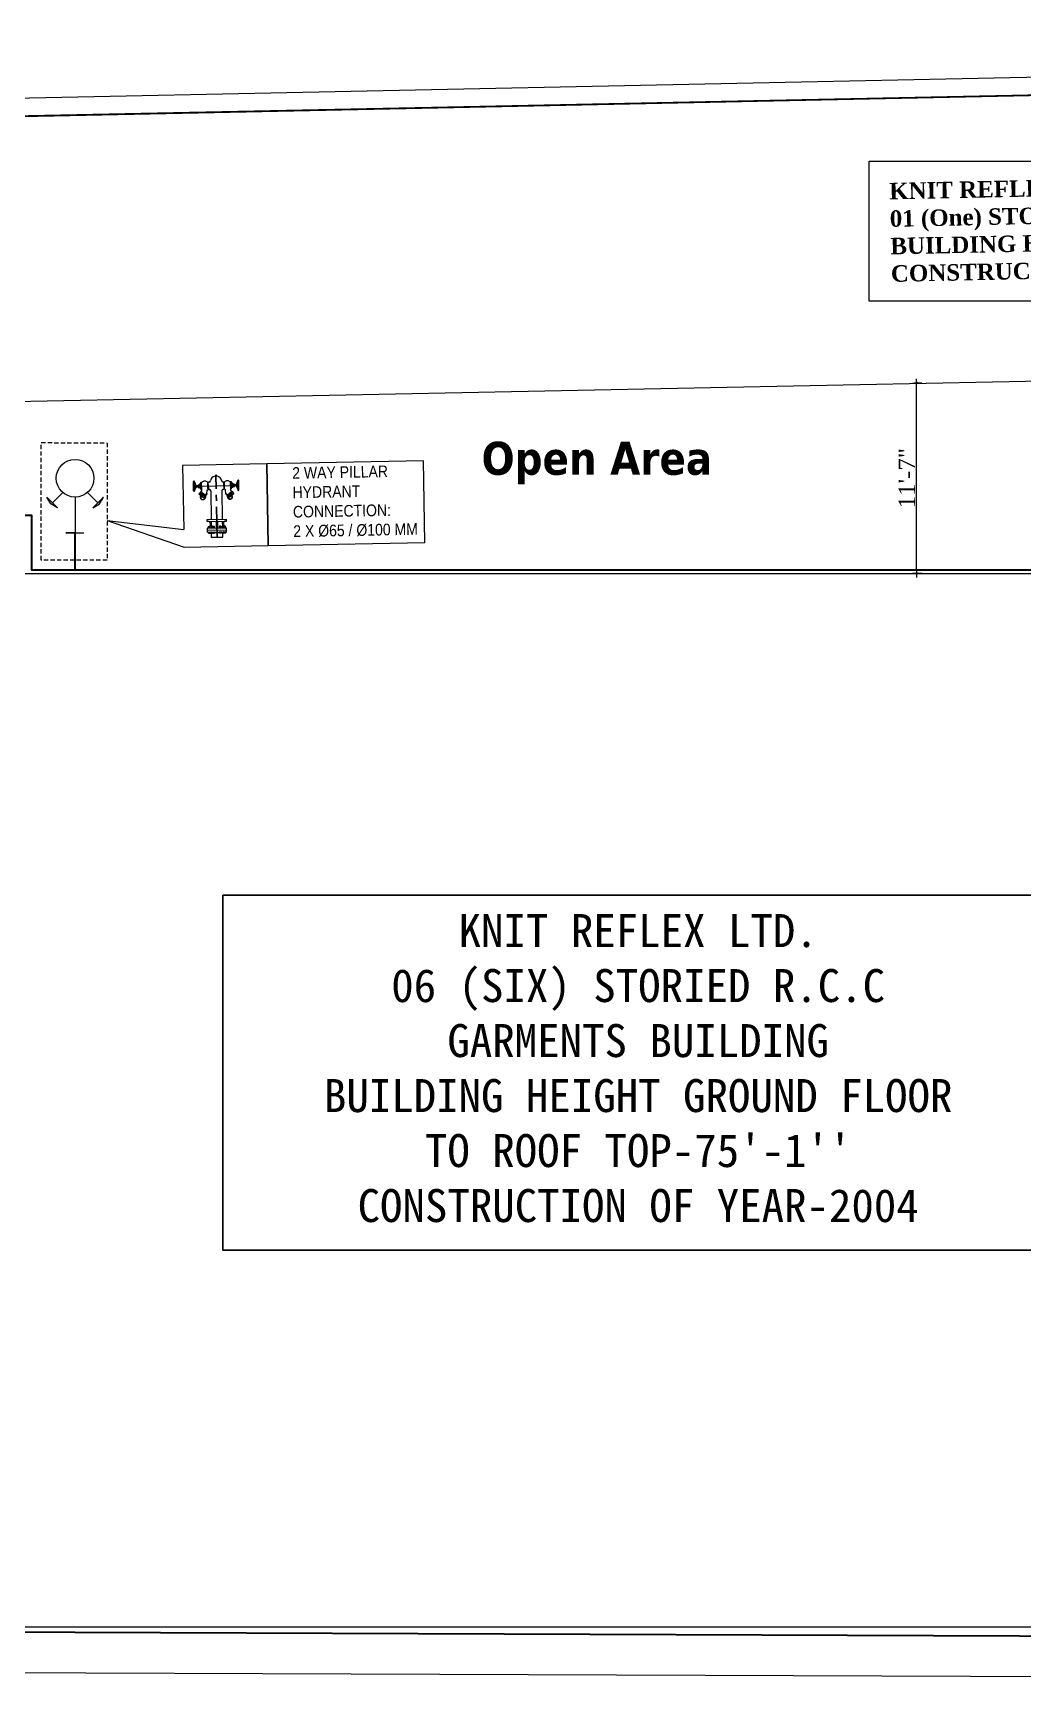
# Model space of a CAD drawing. Header units: inches. Extents: x -250485 to 735580, y -140410 to 288049.
# Drawn here: x 15390 to 16110, y 21242 to 22446 of the extents above; entities that cross this region are included whole.
import ezdxf

# ---------------------------------------------------------------- set-up
doc = ezdxf.new("R2010")
doc.units = ezdxf.units.IN
doc.header["$MEASUREMENT"] = 0
doc.header["$PDMODE"] = 35
for name, pattern in [('0X01_5545_01P_02nd-M$0$0X01_5545_01P_02nd-M$0$10117_C2_FP00-LOADING$0$HIDDEN2', [4.75, 3.125, -1.625]), ('CENTER', [2, 1.25, -0.25, 0.25, -0.25]), ('CONTINOUS', [0])]:
    doc.linetypes.add(name, pattern=pattern)
doc.layers.get('0').update_dxf_attribs({"lineweight": 0})
doc.layers.get('Defpoints').update_dxf_attribs({"lineweight": 0})
for name, color, linetype in [('-spk-branch', 100, 'Continuous'), ('8', 7, 'Continuous'), ('Sprinklar Branch Pipe..', 10, 'Continuous'), ('sprinkler head details', 7, 'Continuous')]:
    doc.layers.add(name, color=color, linetype=linetype)
for name, color, linetype, lineweight in [('AA-SECTION', 242, 'Continuous', 13), ('AN-TEXT', 251, 'Continuous', 15), ('DIM', 7, 'Continuous', 0), ('FF-SIAMESE CONNECTION', 1, 'Continuous', 25), ('FPS- Pillar Hydrant', 1, 'Continuous', 25), ('Layer1', 134, 'Continuous', 0), ('MS Pipe', 1, 'Continuous', 18), ('Referance', 6, 'Continuous', 5), ('TEX', 7, 'Continuous', 0)]:
    doc.layers.add(name, color=color, linetype=linetype, lineweight=lineweight)
doc.styles.add('isop', font='isocpeur.ttf')
doc.styles.add('REG', font='times.ttf')
doc.styles.add('style1', font='arial.ttf')
doc.styles.add('ZIA', font='ARIALN.TTF', dxfattribs={"width": 1.05, "height": 10})
doc.dimstyles.new('Dim-Pres', dxfattribs={"dimtxt": 5.5, "dimasz": 2, "dimexe": 1.5, "dimexo": 1.5, "dimgap": 1, "dimtad": 3, "dimdec": 0, "dimzin": 3, "dimdsep": 46, "dimlunit": 4, "dimtxsty": 'REG', "dimblk": 'point', "dimcen": 2, "dimclrd": 256, "dimclre": 256, "dimclrt": 7, "dimadec": 0, "dimazin": 0, "dimtfac": 0.75, "dimtdec": 0, "dimtmove": 1, "dimatfit": 3, "dimldrblk": 'point', "dimfxl": 0, "dimtolj": 1, "dimtzin": 0, "dimlwd": -1, "dimlwe": -1, "dimarcsym": 1})

# ---------------------------------------------------------------- blocks, each defined once
blk = doc.blocks.new('PILLAR HYDRANT')
at = {"layer": '-spk-branch', "color": 1}
blk.add_line((-23, -86), (-116, -86), dxfattribs=at)
at = {"color": 1}
for p, q in [((-75, 420), (-75, 416)), ((-64, 420), (-64, 416))]:
    blk.add_line(p, q, dxfattribs=at)
at = {"color": 1, "ltscale": 25}
for p, q in [((-256, 300), (-256, 377)), ((-256, 338), (117, 338)), ((-253, 380), (-252, 380)), ((-253, 296), (-252, 296)), ((-248, 369), (-248, 377)), ((-238, 349), (-248, 375)), ((-241, 349), (-248, 371)), ((-248, 366), (-248, 369)), ((-248, 338), (-248, 366)), ((-248, 349), (-243, 349)), ((-248, 340), (-237, 340)), ((-248, 311), (-248, 338)), ((-248, 336), (-237, 336)), ((-241, 327), (-248, 305)), ((-238, 327), (-248, 301)), ((-243, 327), (-248, 327)), ((-248, 311), (-248, 308)), ((-248, 301), (-248, 308)), ((-248, 301), (-248, 300)), ((-243, 349), (-237, 349)), ((-237, 327), (-243, 327)), ((-237, 327), (-237, 349)), ((-237, 343), (-219, 343)), ((-237, 333), (-219, 333)), ((-219, 330), (-219, 346)), ((-218, 349), (-215, 349)), ((-218, 344), (-215, 344)), ((-218, 333), (-215, 333)), ((-218, 327), (-215, 327)), ((-215, 327), (-215, 349)), ((-215, 346), (-212, 346)), ((-215, 330), (-212, 330)), ((-200, 289), (-214, 272)), ((-212, 349), (-207, 349)), ((-212, 327), (-212, 349)), ((-212, 327), (-207, 327)), ((-207, 327), (-207, 349)), ((-205, 325), (-205, 352)), ((-204, 356), (-196, 356)), ((-204, 347), (-196, 347)), ((-204, 329), (-196, 329)), ((-204, 320), (-196, 320)), ((-199, 276), (-200, 275)), ((-161, 261), (-198, 290)), ((-196, 311), (-196, 368)), ((-196, 276), (-191, 272)), ((-195, 369), (-190, 369)), ((-195, 311), (-190, 311)), ((-195, 291), (-195, 291)), ((-192, 311), (-192, 369)), ((-190, 311), (-187, 310)), ((-189, 311), (-189, 368)), ((-189, 368), (-189, 368)), ((-148, 273), (-148, 274)), ((-143, 305), (-139, 305)), ((-139, 317), (-139, 359)), ((-139, 308), (-139, 305)), ((-138, 366), (-137, 366)), ((-138, 310), (-137, 310)), ((-137, 310), (-137, 366)), ((-137, 365), (-134, 365)), ((-137, 311), (-134, 311)), ((-135, 311), (-135, 365)), ((-134, 339), (-134, 365)), ((-134, 311), (-134, 365)), ((-134, 339), (-134, 365)), ((-134, 311), (-134, 365)), ((-134, 339), (-134, 312)), ((-128, 369), (-131, 369)), ((-125, 309), (-131, 309)), ((-115, 382), (-115, 382)), ((-115, 297), (-115, 62)), ((-25, 382), (-25, 382)), ((-25, 297), (-25, 62)), ((-14, 309), (-9, 309)), ((-12, 369), (-9, 369)), ((-5, 339), (-5, 365)), ((-5, 311), (-5, 365)), ((-5, 339), (-5, 365)), ((-5, 311), (-5, 365)), ((-3, 365), (-5, 365)), ((-5, 339), (-5, 312)), ((-3, 311), (-5, 311)), ((-4, 311), (-4, 365)), ((-3, 310), (-3, 366)), ((-2, 366), (-3, 366)), ((-2, 310), (-3, 310)), ((-1, 317), (-1, 359)), ((0, 308), (0, 305)), ((4, 305), (0, 305)), ((8, 273), (8, 274)), ((21, 261), (58, 290)), ((50, 311), (48, 310)), ((49, 311), (49, 368)), ((49, 368), (49, 368)), ((56, 369), (50, 369)), ((56, 311), (50, 311)), ((57, 276), (51, 272)), ((53, 311), (53, 369)), ((56, 291), (55, 291)), ((56, 311), (56, 368)), ((64, 356), (56, 356)), ((64, 347), (56, 347)), ((64, 329), (56, 329)), ((64, 320), (56, 320)), ((59, 276), (60, 275)), ((60, 289), (75, 272)), ((65, 325), (65, 352)), ((73, 349), (68, 349)), ((68, 327), (68, 349)), ((73, 327), (68, 327)), ((73, 327), (73, 349)), ((75, 346), (73, 346)), ((75, 330), (73, 330)), ((78, 349), (75, 349)), ((75, 327), (75, 349)), ((78, 344), (75, 344)), ((78, 333), (75, 333)), ((78, 327), (75, 327)), ((79, 330), (79, 346)), ((97, 343), (79, 343)), ((97, 333), (79, 333)), ((104, 349), (97, 349)), ((97, 327), (97, 349)), ((109, 340), (97, 340)), ((109, 336), (97, 336)), ((97, 327), (104, 327)), ((98, 349), (109, 375)), ((98, 327), (109, 301)), ((101, 349), (109, 371)), ((101, 327), (109, 305)), ((109, 349), (104, 349)), ((104, 327), (109, 327)), ((109, 369), (109, 377)), ((109, 366), (109, 369)), ((109, 338), (109, 366)), ((109, 311), (109, 338)), ((109, 311), (109, 308)), ((109, 301), (109, 308)), ((109, 301), (109, 300)), ((113, 380), (112, 380)), ((113, 296), (112, 296)), ((117, 300), (117, 377)), ((-176, 241), (-214, 272)), ((-200, 272), (-194, 268)), ((-199, 247), (-200, 243)), ((-200, 240), (-200, 242)), ((-197, 253), (-199, 249)), ((-184, 260), (-177, 256)), ((-181, 265), (-174, 260)), ((-162, 258), (-176, 241)), ((-174, 257), (-175, 256)), ((-162, 260), (-161, 261)), ((-161, 246), (-162, 241)), ((-159, 252), (-161, 247)), ((-157, 258), (-159, 253)), ((18, 258), (19, 253)), ((20, 252), (21, 247)), ((22, 260), (21, 261)), ((21, 246), (23, 241)), ((22, 258), (36, 241)), ((34, 257), (35, 256)), ((41, 265), (35, 260)), ((36, 241), (75, 272)), ((44, 260), (38, 256)), ((60, 272), (54, 268)), ((58, 253), (60, 249)), ((60, 247), (61, 243)), ((61, 240), (61, 242)), ((-148, 62), (9, 62)), ((-148, 46), (-148, 62)), ((-148, 46), (9, 46)), ((-142, -5), (-142, 2)), ((-140, 3), (-133, 3)), ((-137, 4), (-128, 4)), ((-137, 4), (-128, 4)), ((-137, 3), (-137, 4)), ((-137, 3), (-128, 3)), ((-137, -5), (-137, 2)), ((-136, 5), (-129, 5)), ((-136, 5), (-129, 5)), ((-126, 3), (-133, 3)), ((-128, 4), (-128, 3)), ((-128, -5), (-128, 2)), ((-125, 32), (-125, 5)), ((-124, -5), (-124, 2)), ((-115, 46), (-115, -9)), ((-107, -5), (-107, 2)), ((-105, 3), (-99, 3)), ((-103, -5), (-103, 2)), ((-102, 5), (-94, 5)), ((-102, 5), (-95, 5)), ((-102, 4), (-94, 4)), ((-102, 4), (-94, 4)), ((-102, 3), (-102, 4)), ((-102, 3), (-94, 3)), ((-92, 3), (-99, 3)), ((-94, 4), (-94, 3)), ((-94, -5), (-94, 2)), ((-90, -5), (-90, 2)), ((-75, 46), (-75, -9)), ((-64, 46), (-64, -9)), ((-50, -5), (-50, 2)), ((-48, 3), (-41, 3)), ((-46, -5), (-46, 2)), ((-37, 5), (-45, 5)), ((-37, 4), (-45, 4)), ((-37, 4), (-45, 4)), ((-45, 4), (-45, 3)), ((-37, 3), (-45, 3)), ((-38, 5), (-44, 5)), ((-34, 3), (-41, 3)), ((-37, 3), (-37, 4)), ((-36, -5), (-36, 2)), ((-32, -5), (-32, 2)), ((-25, 46), (-25, -9)), ((-16, -5), (-16, 2)), ((-14, 32), (-14, 5)), ((-14, 3), (-7, 3)), ((-12, -5), (-12, 2)), ((-3, 5), (-11, 5)), ((-3, 4), (-11, 4)), ((-3, 4), (-11, 4)), ((-11, 4), (-11, 3)), ((-3, 3), (-11, 3)), ((-4, 5), (-10, 5)), ((0, 3), (-7, 3)), ((-3, 3), (-3, 4)), ((-2, -5), (-2, 2)), ((2, -5), (2, 2)), ((9, 46), (9, 62)), ((-148, -9), (9, -9)), ((-148, -25), (-148, -9)), ((-148, -25), (9, -25)), ((-148, -27), (9, -27)), ((-148, -42), (-148, -27)), ((-148, -42), (9, -42)), ((-143, -7), (-122, -7)), ((-143, -9), (-143, -7)), ((-143, -42), (-143, -44)), ((-143, -44), (-122, -44)), ((-142, -44), (-142, -49)), ((-141, -6), (-124, -6)), ((-141, -7), (-141, -6)), ((-140, -50), (-133, -50)), ((-137, -44), (-137, -50)), ((-133, -6), (-133, -7)), ((-126, -50), (-133, -50)), ((-132, -6), (-132, -7)), ((-128, -44), (-128, -50)), ((-124, -7), (-124, -6)), ((-124, -44), (-124, -49)), ((-122, -9), (-122, -7)), ((-122, -25), (-122, -27)), ((-122, -42), (-122, -44)), ((-116, -86), (-116, -45)), ((-115, -48), (-107, -48)), ((-109, -7), (-88, -7)), ((-109, -9), (-109, -7)), ((-109, -42), (-109, -44)), ((-109, -44), (-88, -44)), ((-107, -6), (-90, -6)), ((-107, -7), (-107, -6)), ((-107, -44), (-107, -49)), ((-105, -50), (-99, -50)), ((-103, -44), (-103, -50)), ((-99, -6), (-99, -7)), ((-92, -50), (-99, -50)), ((-98, -6), (-98, -7)), ((-94, -44), (-94, -50)), ((-90, -7), (-90, -6)), ((-90, -44), (-90, -49)), ((-90, -48), (-50, -48)), ((-88, -9), (-88, -7)), ((-88, -42), (-88, -44)), ((-31, -7), (-51, -7)), ((-51, -9), (-51, -7)), ((-51, -42), (-51, -44)), ((-31, -44), (-51, -44)), ((-32, -6), (-50, -6)), ((-50, -7), (-50, -6)), ((-50, -44), (-50, -49)), ((-48, -50), (-41, -50)), ((-46, -44), (-46, -50)), ((-41, -6), (-41, -7)), ((-34, -50), (-41, -50)), ((-40, -6), (-40, -7)), ((-36, -44), (-36, -50)), ((-32, -7), (-32, -6)), ((-32, -44), (-32, -49)), ((-25, -48), (-32, -48)), ((-31, -9), (-31, -7)), ((-31, -42), (-31, -44)), ((-23, -86), (-23, -45)), ((-18, -25), (-18, -27)), ((3, -7), (-17, -7)), ((-17, -9), (-17, -7)), ((-17, -42), (-17, -44)), ((3, -44), (-17, -44)), ((2, -6), (-16, -6)), ((-16, -7), (-16, -6)), ((-16, -44), (-16, -49)), ((-14, -50), (-7, -50)), ((-12, -44), (-12, -50)), ((-7, -6), (-7, -7)), ((0, -50), (-7, -50)), ((-6, -6), (-6, -7)), ((-2, -44), (-2, -50)), ((2, -7), (2, -6)), ((2, -44), (2, -49)), ((3, -9), (3, -7)), ((3, -42), (3, -44)), ((9, -25), (9, -9)), ((9, -42), (9, -27))]:
    blk.add_line(p, q, dxfattribs=at)
for points in [[(-200, 245, -0.204975), (-200, 245, -0.096702), (-199, 244, -0.053594), (-199, 243, -0.040602), (-199, 242, -0.040602), (-199, 241, -0.053594), (-200, 241, -0.096702), (-200, 240, -0.204975), (-200, 240, -0.204975), (-201, 240, -0.096702), (-201, 241, -0.053594), (-201, 242, -0.040602), (-201, 243, -0.040602), (-201, 243, -0.053594), (-201, 244, -0.096702), (-200, 245, -0.204975)], [(-198, 251, -0.204975), (-198, 251, -0.096702), (-198, 250, -0.053594), (-198, 249, -0.040602), (-198, 248, -0.040602), (-198, 247, -0.053594), (-199, 247, -0.096702), (-199, 246, -0.204975), (-199, 246, -0.204975), (-200, 246, -0.096702), (-200, 247, -0.053594), (-200, 248, -0.040602), (-200, 249, -0.040602), (-200, 249, -0.053594), (-199, 250, -0.096702), (-199, 251, -0.204975)], [(-200, 239, 0.204975), (-200, 238, 0.096702), (-200, 238, 0.053594), (-200, 237, 0.040602), (-199, 236, 0.040602), (-199, 235, 0.053594), (-198, 235, 0.096702), (-198, 234, 0.204975), (-198, 234, 0.204975), (-197, 235, 0.096702), (-197, 235, 0.053594), (-197, 236, 0.040602), (-198, 237, 0.040602), (-198, 238, 0.053594), (-199, 238, 0.096702), (-199, 239, 0.204975)], [(-197, 256, -0.204975), (-196, 256, -0.096702), (-196, 255, -0.053594), (-196, 255, -0.040602), (-196, 254, -0.040602), (-197, 253, -0.053594), (-197, 252, -0.096702), (-197, 252, -0.204975), (-198, 252, -0.204975), (-198, 252, -0.096702), (-198, 253, -0.053594), (-198, 253, -0.040602), (-198, 254, -0.040602), (-198, 255, -0.053594), (-197, 256, -0.096702), (-197, 256, -0.204975)], [(-197, 233, 0.204975), (-197, 232, 0.096702), (-196, 232, 0.053594), (-196, 231, 0.040602), (-195, 231, 0.040602), (-195, 230, 0.053594), (-194, 230, 0.096702), (-193, 230, 0.204975), (-193, 230, 0.204975), (-193, 230, 0.096702), (-193, 231, 0.053594), (-193, 231, 0.040602), (-194, 232, 0.040602), (-195, 233, 0.053594), (-196, 233, 0.096702), (-196, 233, 0.204975)], [(-191, 229, 0.204975), (-191, 228, 0.096702), (-191, 228, 0.053594), (-190, 227, 0.040602), (-190, 227, 0.040602), (-189, 227, 0.053594), (-188, 227, 0.096702), (-187, 227, 0.204975), (-187, 227, 0.204975), (-187, 227, 0.096702), (-187, 228, 0.053594), (-188, 228, 0.040602), (-189, 229, 0.040602), (-190, 229, 0.053594), (-190, 229, 0.096702), (-191, 229, 0.204975)], [(-180, 226, -0.204975), (-180, 226, -0.096702), (-181, 225, -0.053594), (-181, 225, -0.040602), (-182, 225, -0.040602), (-183, 225, -0.053594), (-184, 226, -0.096702), (-184, 226, -0.204975), (-185, 226, -0.204975), (-184, 227, -0.096702), (-184, 227, -0.053594), (-183, 227, -0.040602), (-182, 227, -0.040602), (-181, 227, -0.053594), (-181, 227, -0.096702), (-180, 226, -0.204975)], [(-174, 227, -0.204975), (-174, 227, -0.096702), (-174, 227, -0.053594), (-175, 226, -0.040602), (-176, 226, -0.040602), (-177, 226, -0.053594), (-177, 226, -0.096702), (-178, 226, -0.204975), (-178, 226, -0.204975), (-178, 227, -0.096702), (-178, 227, -0.053594), (-177, 227, -0.040602), (-176, 228, -0.040602), (-175, 228, -0.053594), (-174, 228, -0.096702), (-174, 228, -0.204975)], [(-168, 231, -0.204975), (-168, 231, -0.096702), (-168, 230, -0.053594), (-169, 230, -0.040602), (-169, 229, -0.040602), (-170, 229, -0.053594), (-171, 228, -0.096702), (-172, 228, -0.204975), (-172, 229, -0.204975), (-172, 229, -0.096702), (-172, 230, -0.053594), (-171, 230, -0.040602), (-170, 231, -0.040602), (-169, 231, -0.053594), (-169, 231, -0.096702), (-168, 231, -0.204975)], [(-164, 236, -0.204975), (-164, 236, -0.096702), (-164, 235, -0.053594), (-164, 235, -0.040602), (-165, 234, -0.040602), (-165, 233, -0.053594), (-166, 233, -0.096702), (-166, 232, -0.204975), (-167, 233, -0.204975), (-167, 233, -0.096702), (-167, 233, -0.053594), (-167, 234, -0.040602), (-166, 235, -0.040602), (-165, 236, -0.053594), (-165, 236, -0.096702), (-164, 236, -0.204975)], [(-162, 243, -0.204975), (-162, 242, -0.096702), (-161, 242, -0.053594), (-161, 241, -0.040602), (-162, 240, -0.040602), (-162, 239, -0.053594), (-162, 239, -0.096702), (-163, 238, -0.204975), (-163, 238, -0.204975), (-163, 238, -0.096702), (-163, 239, -0.053594), (-163, 240, -0.040602), (-163, 241, -0.040602), (-163, 241, -0.053594), (-163, 242, -0.096702), (-162, 243, -0.204975)], [(-160, 249, -0.204975), (-160, 249, -0.096702), (-160, 248, -0.053594), (-160, 247, -0.040602), (-160, 246, -0.040602), (-160, 245, -0.053594), (-160, 245, -0.096702), (-161, 244, -0.204975), (-161, 244, -0.204975), (-162, 245, -0.096702), (-162, 245, -0.053594), (-162, 246, -0.040602), (-162, 247, -0.040602), (-161, 248, -0.053594), (-161, 248, -0.096702), (-160, 249, -0.204975)], [(-158, 255, -0.204975), (-158, 255, -0.096702), (-158, 254, -0.053594), (-158, 253, -0.040602), (-158, 252, -0.040602), (-158, 252, -0.053594), (-159, 251, -0.096702), (-159, 251, -0.204975), (-160, 250, -0.204975), (-160, 251, -0.096702), (-160, 251, -0.053594), (-160, 252, -0.040602), (-160, 253, -0.040602), (-160, 254, -0.053594), (-159, 254, -0.096702), (-159, 255, -0.204975)], [(-157, 261, -0.204975), (-156, 261, -0.096702), (-156, 260, -0.053594), (-156, 260, -0.040602), (-156, 259, -0.040602), (-157, 258, -0.053594), (-157, 257, -0.096702), (-158, 257, -0.204975), (-158, 257, -0.204975), (-158, 257, -0.096702), (-158, 258, -0.053594), (-158, 258, -0.040602), (-158, 259, -0.040602), (-158, 260, -0.053594), (-157, 261, -0.096702), (-157, 261, -0.204975)], [(17, 261, 0.204975), (17, 261, 0.096702), (17, 260, 0.053594), (17, 260, 0.040602), (17, 259, 0.040602), (17, 258, 0.053594), (18, 257, 0.096702), (18, 257, 0.204975), (18, 257, 0.204975), (19, 257, 0.096702), (19, 258, 0.053594), (19, 258, 0.040602), (19, 259, 0.040602), (18, 260, 0.053594), (18, 261, 0.096702), (17, 261, 0.204975)], [(19, 255, 0.204975), (19, 255, 0.096702), (18, 254, 0.053594), (18, 253, 0.040602), (19, 252, 0.040602), (19, 252, 0.053594), (19, 251, 0.096702), (20, 251, 0.204975), (20, 250, 0.204975), (20, 251, 0.096702), (21, 251, 0.053594), (21, 252, 0.040602), (20, 253, 0.040602), (20, 254, 0.053594), (20, 254, 0.096702), (19, 255, 0.204975)], [(21, 249, 0.204975), (20, 249, 0.096702), (20, 248, 0.053594), (20, 247, 0.040602), (20, 246, 0.040602), (21, 245, 0.053594), (21, 245, 0.096702), (21, 244, 0.204975), (22, 244, 0.204975), (22, 245, 0.096702), (22, 245, 0.053594), (22, 246, 0.040602), (22, 247, 0.040602), (22, 248, 0.053594), (21, 248, 0.096702), (21, 249, 0.204975)], [(22, 243, 0.204975), (22, 242, 0.096702), (22, 242, 0.053594), (22, 241, 0.040602), (22, 240, 0.040602), (22, 239, 0.053594), (23, 239, 0.096702), (23, 238, 0.204975), (24, 238, 0.204975), (24, 238, 0.096702), (24, 239, 0.053594), (24, 240, 0.040602), (24, 241, 0.040602), (23, 241, 0.053594), (23, 242, 0.096702), (23, 243, 0.204975)], [(25, 236, 0.204975), (24, 236, 0.096702), (24, 235, 0.053594), (25, 235, 0.040602), (25, 234, 0.040602), (26, 233, 0.053594), (26, 233, 0.096702), (27, 232, 0.204975), (27, 233, 0.204975), (27, 233, 0.096702), (27, 233, 0.053594), (27, 234, 0.040602), (27, 235, 0.040602), (26, 236, 0.053594), (25, 236, 0.096702), (25, 236, 0.204975)], [(28, 231, 0.204975), (28, 231, 0.096702), (29, 230, 0.053594), (29, 230, 0.040602), (30, 229, 0.040602), (31, 229, 0.053594), (31, 228, 0.096702), (32, 228, 0.204975), (32, 229, 0.204975), (32, 229, 0.096702), (32, 230, 0.053594), (32, 230, 0.040602), (31, 231, 0.040602), (30, 231, 0.053594), (29, 231, 0.096702), (29, 231, 0.204975)], [(34, 227, 0.204975), (34, 227, 0.096702), (35, 227, 0.053594), (35, 226, 0.040602), (36, 226, 0.040602), (37, 226, 0.053594), (38, 226, 0.096702), (38, 226, 0.204975), (39, 226, 0.204975), (39, 227, 0.096702), (38, 227, 0.053594), (37, 227, 0.040602), (37, 228, 0.040602), (36, 228, 0.053594), (35, 228, 0.096702), (34, 228, 0.204975)], [(40, 226, 0.204975), (41, 226, 0.096702), (41, 225, 0.053594), (42, 225, 0.040602), (43, 225, 0.040602), (44, 225, 0.053594), (44, 226, 0.096702), (45, 226, 0.204975), (45, 226, 0.204975), (45, 227, 0.096702), (44, 227, 0.053594), (44, 227, 0.040602), (43, 227, 0.040602), (42, 227, 0.053594), (41, 227, 0.096702), (41, 226, 0.204975)], [(52, 229, -0.204975), (52, 228, -0.096702), (51, 228, -0.053594), (51, 227, -0.040602), (50, 227, -0.040602), (49, 227, -0.053594), (48, 227, -0.096702), (48, 227, -0.204975), (48, 227, -0.204975), (48, 227, -0.096702), (48, 228, -0.053594), (49, 228, -0.040602), (49, 229, -0.040602), (50, 229, -0.053594), (51, 229, -0.096702), (52, 229, -0.204975)], [(57, 233, -0.204975), (57, 232, -0.096702), (57, 232, -0.053594), (57, 231, -0.040602), (56, 231, -0.040602), (55, 230, -0.053594), (54, 230, -0.096702), (54, 230, -0.204975), (53, 230, -0.204975), (53, 230, -0.096702), (54, 231, -0.053594), (54, 231, -0.040602), (55, 232, -0.040602), (56, 233, -0.053594), (56, 233, -0.096702), (57, 233, -0.204975)], [(57, 256, 0.204975), (57, 256, 0.096702), (57, 255, 0.053594), (57, 255, 0.040602), (57, 254, 0.040602), (57, 253, 0.053594), (57, 252, 0.096702), (58, 252, 0.204975), (58, 252, 0.204975), (59, 252, 0.096702), (59, 253, 0.053594), (59, 253, 0.040602), (59, 254, 0.040602), (58, 255, 0.053594), (58, 256, 0.096702), (57, 256, 0.204975)], [(59, 251, 0.204975), (59, 251, 0.096702), (58, 250, 0.053594), (58, 249, 0.040602), (58, 248, 0.040602), (59, 247, 0.053594), (59, 247, 0.096702), (60, 246, 0.204975), (60, 246, 0.204975), (60, 246, 0.096702), (60, 247, 0.053594), (60, 248, 0.040602), (60, 249, 0.040602), (60, 249, 0.053594), (60, 250, 0.096702), (59, 251, 0.204975)], [(60, 239, -0.204975), (60, 238, -0.096702), (61, 238, -0.053594), (60, 237, -0.040602), (60, 236, -0.040602), (59, 235, -0.053594), (59, 235, -0.096702), (58, 234, -0.204975), (58, 234, -0.204975), (58, 235, -0.096702), (58, 235, -0.053594), (58, 236, -0.040602), (58, 237, -0.040602), (59, 238, -0.053594), (59, 238, -0.096702), (60, 239, -0.204975)], [(60, 245, 0.204975), (60, 245, 0.096702), (60, 244, 0.053594), (60, 243, 0.040602), (60, 242, 0.040602), (60, 241, 0.053594), (60, 241, 0.096702), (61, 240, 0.204975), (61, 240, 0.204975), (61, 240, 0.096702), (61, 241, 0.053594), (62, 242, 0.040602), (62, 243, 0.040602), (61, 243, 0.053594), (61, 244, 0.096702), (61, 245, 0.204975)]]:
    blk.add_lwpolyline(points, format="xyb", close=True, dxfattribs=at)
for centre, radius in [((-187, 266), 6.81), ((48, 266), 6.81), ((-196, 255), 0.878), ((-187, 266), 3.8), ((-149, 271), 1.01), ((9, 271), 1.01), ((48, 266), 3.8), ((56, 255), 0.878)]:
    blk.add_circle(centre, radius, dxfattribs=at)
for centre, radius, start, end in [((-70, 368), 49.1, 30.1547, 149.8453), ((-253, 377), 3.46, 90, 180), ((-253, 300), 3.46, 180, 270), ((-252, 377), 3.46, 0, 90), ((-252, 300), 3.46, 270, 0), ((-214, 346), 4.65, 144.5107, 215.4893), ((-201, 338), 17.3, 161.8194, 198.1806), ((-214, 330), 4.65, 144.5107, 215.4893), ((-189, 344), 18.8, 141.2269, 164.4737), ((-189, 332), 18.8, 195.5263, 218.7731), ((-192, 352), 12.1, 158.2289, 201.7711), ((-157, 338), 47.2, 169.0154, 190.9846), ((-192, 325), 12.1, 158.2289, 201.7711), ((-198, 288), 2.32, 74.0633, 147.1175), ((-198, 274), 2.02, 135.4778, 233.664), ((-197, 274), 2.02, 53.664, 135.4778), ((-197, 293), 2.44, 256.3512, 311.9499), ((-195, 368), 0.864, 90, 180), ((-195, 311), 0.864, 180, 270), ((-204, 306), 17.1, 300.8785, 9.8117), ((-187, 266), 10.2, 339.4764, 127.8517), ((-190, 368), 0.864, 0, 90), ((-190, 311), 0.864, 270, 0), ((-187, 369), 2.27, 192.2267, 228.6929), ((-187, 368), 1.73, 228.6929, 288.6156), ((-163, 344), 32.9, 42.0529, 136.3192), ((-188, 309), 1.44, 329.4008, 40.6342), ((-193, 299), 50.1, 309.6604, 6.9849), ((-149, 271), 2.94, 236.9289, 56.9289), ((-146, 275), 2.68, 166.3602, 222.4565), ((-99, 358), 39.2, 167.801, 178.166), ((-111, 317), 27.7, 179.6762, 194.3568), ((-137, 308), 2.45, 109.4271, 182.7341), ((-138, 366), 0.458, 242.7887, 336.7667), ((-131, 365), 3.25, 90, 180), ((-131, 312), 3.25, 180, 270), ((-128, 382), 13, 270, 0), ((-129, 295), 13.8, 7.0928, 75.6239), ((-95, 382), 19.5, 149.8453, 180), ((-44, 382), 19.5, 0, 30.1547), ((-12, 382), 13, 180, 270), ((-11, 295), 13.8, 104.3761, 172.9072), ((-9, 365), 3.25, 0, 90), ((-9, 312), 3.25, 270, 0), ((-1, 366), 0.458, 203.2333, 297.2113), ((-40, 358), 39.2, 1.834, 12.199), ((-29, 317), 27.7, 345.6432, 0.3238), ((-3, 308), 2.45, 357.2659, 70.5729), ((23, 344), 32.9, 43.6808, 137.9471), ((53, 299), 50.1, 173.0151, 230.3396), ((10, 271), 2.94, 123.0711, 303.0711), ((6, 275), 2.68, 317.5435, 13.6398), ((48, 266), 10.2, 52.1483, 200.5236), ((48, 368), 1.73, 251.3844, 311.3071), ((49, 309), 1.44, 139.3658, 210.5992), ((64, 306), 17.1, 170.1883, 239.1215), ((50, 368), 0.864, 90, 180), ((47, 369), 2.27, 311.3071, 347.7733), ((50, 311), 0.864, 180, 270), ((56, 368), 0.864, 0, 90), ((56, 311), 0.864, 270, 0), ((57, 293), 2.44, 228.0501, 283.6488), ((58, 274), 2.02, 44.5222, 126.336), ((58, 288), 2.32, 32.8825, 105.9367), ((59, 274), 2.02, 306.336, 44.5222), ((53, 352), 12.1, 338.2289, 21.7711), ((50, 344), 18.8, 15.5263, 38.7731), ((18, 338), 47.2, 349.0154, 10.9846), ((53, 325), 12.1, 338.2289, 21.7711), ((50, 332), 18.8, 321.2269, 344.4737), ((75, 346), 4.65, 324.5107, 35.4893), ((62, 338), 17.3, 341.8194, 18.1806), ((75, 330), 4.65, 324.5107, 35.4893), ((112, 377), 3.46, 90, 180), ((112, 300), 3.46, 180, 270), ((113, 377), 3.46, 0, 90), ((113, 300), 3.46, 270, 0), ((-181, 246), 19.8, 198.3406, 204.5326), ((-195, 256), 2.71, 130.9582, 330.9519), ((-181, 246), 19.8, 211.6459, 224.0097), ((-187, 266), 10.2, 158.2457, 309.0823), ((-181, 246), 19.8, 230.5813, 242.8877), ((-181, 246), 19.8, 249.7211, 264.1073), ((-181, 246), 19.8, 270.5604, 282.7831), ((-176, 257), 2.02, 233.664, 315.4778), ((-181, 246), 19.8, 289.8384, 302.7171), ((-175, 258), 2.02, 315.4778, 53.664), ((-181, 246), 19.8, 308.7892, 321.1368), ((-191, 251), 31.4, 329.6739, 336.889), ((-161, 259), 0.978, 131.341, 235.6163), ((-152, 267), 2.27, 60.6645, 146.6033), ((13, 267), 2.27, 33.3967, 119.3355), ((22, 259), 0.978, 304.3837, 48.659), ((52, 251), 31.4, 203.111, 210.3261), ((42, 246), 19.8, 218.8632, 231.2108), ((42, 246), 19.8, 237.2829, 250.1616), ((36, 258), 2.02, 126.336, 224.5222), ((37, 257), 2.02, 224.5222, 306.336), ((42, 246), 19.8, 257.2169, 269.4396), ((48, 266), 10.2, 230.9177, 21.7543), ((42, 246), 19.8, 275.8927, 290.2789), ((42, 246), 19.8, 297.1123, 309.4187), ((56, 256), 2.71, 209.0481, 49.0418), ((42, 246), 19.8, 315.9903, 328.3541), ((42, 246), 19.8, 335.4674, 341.6594), ((-142, 30), 16.6, 8.4698, 92.3441), ((-139, 0), 2.8, 42.1402, 137.8598), ((-136, 4), 0.749, 90, 180), ((-133, -10), 12.6, 67.9416, 112.0584), ((-129, 4), 0.749, 0, 90), ((-126, 0), 2.8, 42.1402, 137.8598), ((-142, 8), 16.6, 342.6681, 351.5302), ((-105, 0), 2.8, 42.1402, 137.8598), ((-99, -10), 12.6, 67.9416, 112.0584), ((-102, 4), 0.749, 90, 180), ((-95, 4), 0.749, 0, 90), ((-92, 0), 2.8, 42.1402, 137.8598), ((-48, 0), 2.8, 42.1402, 137.8598), ((-41, -10), 12.6, 67.9416, 112.0584), ((-44, 4), 0.749, 90, 180), ((-38, 4), 0.749, 0, 90), ((-34, 0), 2.8, 42.1402, 137.8598), ((-14, 0), 2.8, 42.1402, 137.8598), ((2, 30), 16.6, 87.6559, 171.5302), ((2, 8), 16.6, 188.4698, 197.3319), ((-7, -10), 12.6, 67.9416, 112.0584), ((-10, 4), 0.749, 90, 180), ((-4, 4), 0.749, 0, 90), ((0, 0), 2.8, 42.1402, 137.8598), ((-139, -3), 2.8, 222.1402, 317.8598), ((-139, -48), 2.8, 222.1402, 317.8598), ((-133, 7), 12.6, 247.9416, 292.0584), ((-133, -38), 12.6, 247.9416, 292.0584), ((-126, -3), 2.8, 222.1402, 317.8598), ((-126, -48), 2.8, 222.1402, 317.8598), ((-121, -49), 6.69, 7.2971, 91.239), ((-105, -3), 2.8, 222.1402, 317.8598), ((-105, -48), 2.8, 222.1402, 317.8598), ((-99, 7), 12.6, 247.9416, 292.0584), ((-99, -38), 12.6, 247.9416, 292.0584), ((-92, -3), 2.8, 222.1402, 317.8598), ((-92, -48), 2.8, 222.1402, 317.8598), ((-48, -3), 2.8, 222.1402, 317.8598), ((-48, -48), 2.8, 222.1402, 317.8598), ((-41, 7), 12.6, 247.9416, 292.0584), ((-41, -38), 12.6, 247.9416, 292.0584), ((-34, -3), 2.8, 222.1402, 317.8598), ((-34, -48), 2.8, 222.1402, 317.8598), ((-18, -49), 6.69, 88.761, 172.7029), ((-14, -3), 2.8, 222.1402, 317.8598), ((-14, -48), 2.8, 222.1402, 317.8598), ((-7, 7), 12.6, 247.9416, 292.0584), ((-7, -38), 12.6, 247.9416, 292.0584), ((0, -3), 2.8, 222.1402, 317.8598), ((0, -48), 2.8, 222.1402, 317.8598)]:
    blk.add_arc(centre, radius, start, end, dxfattribs=at)
at = {"color": 1}
blk.add_arc((-70, 420), 5.25, 0, 180, dxfattribs=at)
at = {"layer": 'sprinkler head details', "color": 1, "linetype": 'CENTER', "ltscale": 200}
blk.add_line((-70, -86), (-70, 426), dxfattribs=at)
blk = doc.blocks.new('FPS- Pillar Hydrant')
at = {"layer": 'FPS- Pillar Hydrant', "lineweight": 0}
for p, q in [((-4332.11, -11785.13), (-4334.44, -11787.46)), ((-4332.24, -11785.1), (-4333.39, -11783.95)), ((-4333.39, -11783.95), (-4331.04, -11786.3)), ((-4333.39, -11783.95), (-4331.04, -11786.3)), ((-4331.95, -11784.81), (-4333.39, -11783.95)), ((-4331.04, -11786.3), (-4331.95, -11784.81)), ((-4325.55, -11792.25), (-4325.55, -11788.24)), ((-4333.42, -11790.19), (-4325.55, -11790.19)), ((-4325.55, -11790.19), (-4325.55, -11792.25)), ((-4332.11, -11795.24), (-4334.44, -11792.92)), ((-4333.39, -11796.43), (-4331.04, -11794.08)), ((-4333.39, -11796.43), (-4331.04, -11794.08)), ((-4332.24, -11795.27), (-4333.39, -11796.43)), ((-4331.95, -11795.56), (-4333.39, -11796.43)), ((-4331.04, -11794.08), (-4331.95, -11795.56))]:
    blk.add_line(p, q, dxfattribs=at)
blk.add_circle((-4337.58, -11790.19), 4.16, dxfattribs=at)
blk = doc.blocks.new('dot')
at = {"color": 4}
for p, q in [((-1.5, 0), (1.5, 0)), ((0, 1.5), (0, -1.5))]:
    blk.add_line(p, q, dxfattribs=at)
at = {"color": 6, "const_width": 0.5}
blk.add_lwpolyline([(-0.25, 0, 1), (0.25, 0, 1)], format="xyb", close=True, dxfattribs=at)
blk = doc.blocks.new('point')
blk.add_blockref('dot', (0, 0))
blk = doc.blocks.new('*D343')
at = {"layer": 'Defpoints', "color": 0, "ltscale": 30, "transparency": 16777216}
for p in [(17510.3, 22443.2), (17510.6, 22429.9, -1.2), (15010.1, 22377.8, -1.2)]:
    blk.add_point(p, dxfattribs=at)
at = {"layer": 'Layer1', "ltscale": 30, "transparency": 16777216}
for p, q in [((15011.8, 22391.2), (17508.3, 22443.2)), ((17510.4, 22439.2), (17510.3, 22444.7)), ((15009.9, 22387.2), (15009.8, 22392.6))]:
    blk.add_line(p, q, dxfattribs=at)
at = {"layer": 'Layer1', "ltscale": 30, "transparency": 16777216, "xscale": 2, "yscale": 2, "zscale": 2}
for p, rotation in [((17510.3, 22443.2), 1.192759207115948), ((15009.8, 22391.1), 181.192759207116)]:
    blk.add_blockref('point', p, dxfattribs=dict(at, rotation=rotation))
at = {"layer": 'Layer1', "color": 7, "ltscale": 30, "transparency": 16777216, "insert": (16259.9, 22424.3), "char_height": 12, "attachment_point": 5, "rotation": 1.1928, "style": 'REG'}
blk.add_mtext('\\A1;208\'-5"', dxfattribs=at)
blk = doc.blocks.new('*D346')
at = {"layer": 'Defpoints', "color": 0, "ltscale": 30, "transparency": 16777216}
for p in [(16033, 22191.6), (16040.6, 22191.6, -2.4), (16043.4, 22053.1, -1.2)]:
    blk.add_point(p, dxfattribs=at)
at = {"layer": 'Layer1', "ltscale": 30, "transparency": 16777216}
for p, q in [((16036.8, 22191.6), (16031.5, 22191.6)), ((16033, 22055.1), (16033, 22189.6)), ((16037, 22053.1), (16031.5, 22053.1))]:
    blk.add_line(p, q, dxfattribs=at)
at = {"layer": 'Layer1', "ltscale": 30, "transparency": 16777216, "xscale": 2, "yscale": 2, "zscale": 2}
for p, rotation in [((16033, 22191.6), 90), ((16033, 22053.1), 270)]:
    blk.add_blockref('point', p, dxfattribs=dict(at, rotation=rotation))
at = {"layer": 'Layer1', "color": 7, "ltscale": 30, "transparency": 16777216, "insert": (16025.9, 22122.4), "char_height": 12, "attachment_point": 5, "rotation": 90, "style": 'REG'}
blk.add_mtext('\\A1;11\'-7"', dxfattribs=at)
blk = doc.blocks.new('*D740')
at = {"layer": 'Defpoints', "color": 0, "ltscale": 30, "transparency": 16777216}
for p in [(14983.1, 21284.4, -1.2), (17482, 21274.7, -1.2), (17481.9, 21245.4)]:
    blk.add_point(p, dxfattribs=at)
at = {"layer": 'Layer1', "ltscale": 30, "transparency": 16777216}
for p, q in [((14983, 21259), (14983, 21253.5)), ((14985, 21255), (17479.9, 21245.4)), ((17481.9, 21249.4), (17481.9, 21243.9))]:
    blk.add_line(p, q, dxfattribs=at)
at = {"layer": 'Layer1', "ltscale": 30, "transparency": 16777216, "xscale": 2, "yscale": 2, "zscale": 2}
for p, rotation in [((14983, 21255), 179.7784332342381), ((17481.9, 21245.4), 359.7784332342382)]:
    blk.add_blockref('point', p, dxfattribs=dict(at, rotation=rotation))
at = {"layer": 'Layer1', "color": 7, "ltscale": 30, "transparency": 16777216, "insert": (16232.5, 21253.7), "char_height": 5, "attachment_point": 5, "rotation": 359.7784, "style": 'REG'}
blk.add_mtext('\\A1;208\'-3"', dxfattribs=at)

msp = doc.modelspace()

# ---------------------------------------------------------------- linework, layer by layer
at = {"color": 3, "lineweight": 5, "elevation": 12.3}
msp.add_lwpolyline([(15500.3, 22072.3), (15561.5, 22073.5), (15560.4, 22132.9), (15499.2, 22131.7), (15500.1, 22085)], dxfattribs=at)
at = {"layer": 'AA-SECTION', "color": 63, "lineweight": 25, "elevation": -48.6}
msp.add_lwpolyline([(15528.3, 21819.1), (16186.4, 21819.1), (16186.4, 21560.9), (15528.3, 21560.9)], close=True, dxfattribs=at)
at = {"layer": 'Layer1', "color": 5, "lineweight": 30, "ltscale": 30}
msp.add_line((17510.6, 22429.9, -2.4), (15010.1, 22377.8, -2.4), dxfattribs=at)
at = {"layer": 'Layer1', "ltscale": 30}
for p, q in [((15019, 22171.1, -2.4), (16719, 22205.2, -2.4)), ((15379.9, 22053.1, -1.2), (16692.9, 22053.1, -1.2)), ((16698, 21286.5, 24.3), (15041.3, 21286.5, 24.3))]:
    msp.add_line(p, q, dxfattribs=at)
at = {"layer": 'Layer1', "color": 1, "ltscale": 30, "elevation": -1.2}
msp.add_lwpolyline([(15010.1, 22377.8), (17510.6, 22429.9), (17501.8, 22072.7)], dxfattribs=at)
at = {"layer": 'Layer1', "color": 5, "lineweight": 30, "ltscale": 30, "elevation": -1.2}
msp.add_lwpolyline([(17494.2, 21768.2), (17482, 21274.7), (14983.1, 21284.4), (14998.2, 22089.1), (15003, 22089), (15010.1, 22377.8)], dxfattribs=at)
at = {"layer": 'Layer1', "ltscale": 30}
msp.add_lwpolyline([(15998.6, 22353.1), (16422.5, 22353.1), (16422.5, 22251.2), (15998.6, 22251.2)], close=True, dxfattribs=at)
at = {"layer": 'Layer1', "color": 1, "lineweight": 30, "ltscale": 30, "elevation": 0.7}
msp.add_lwpolyline([(15383.7, 22095.5), (15389.2, 22095.5), (15389.2, 22055.8), (16732.4, 22055.8)], dxfattribs=at)
at = {"layer": 'MS Pipe', "color": 3, "linetype": '0X01_5545_01P_02nd-M$0$0X01_5545_01P_02nd-M$0$10117_C2_FP00-LOADING$0$HIDDEN2', "elevation": 12.3}
msp.add_lwpolyline([(15396.3, 22062.8), (15396.3, 22148.3), (15444.2, 22148), (15444.2, 22062.8)], close=True, dxfattribs=at)
at = {"layer": 'MS Pipe', "color": 3, "elevation": 12.3}
msp.add_lwpolyline([(15561.5, 22073.5), (15675.4, 22075.5), (15674.4, 22135), (15560.4, 22132.9)], close=True, dxfattribs=at)
at = {"layer": 'Referance', "color": 1, "lineweight": 30}
msp.add_line((15420.8, 22082.7, 12.3), (15420.8, 22055.8, 0.7), dxfattribs=at)
at = {"layer": 'Sprinklar Branch Pipe..', "color": 3, "linetype": 'CONTINOUS', "lineweight": 5, "ltscale": 10000}
for q in [(15500.3, 22072.3, 12.3), (15500.1, 22085, 12.3)]:
    msp.add_line((15444.2, 22091.7, 12.3), q, dxfattribs=at)

# ---------------------------------------------------------------- block references
at = {"layer": '8', "color": 7, "lineweight": -3, "xscale": 3.297288513439526, "yscale": 3.297288512630985, "zscale": 3.297288514025476, "rotation": 270}
msp.add_blockref('FPS- Pillar Hydrant', (54296.6, 7820.1, 12.3), dxfattribs=at)
at = {"layer": 'DIM', "lineweight": 13, "xscale": 0.08850886465111868, "yscale": 0.08850886466098018, "zscale": 0.08850886465111868, "rotation": 1.052908287304736}
msp.add_blockref('PILLAR HYDRANT', (15530.3, 22087.1, 12.3), dxfattribs=at)

# ---------------------------------------------------------------- texts
at = {"layer": 'AN-TEXT', "lineweight": 25, "char_height": 24, "style": 'isop'}
for s, insert, width, attachment_point in [('{\\fTahoma|b1|i0|c0|p34;\\C7;Open Area}', (15716.6, 22148.9), 321.098, 1), ("{\\f@MingLiU-ExtB|b1|i0|c0|p18;\\C7;KNIT REFLEX LTD.\\P06 (SIX) STORIED R.C.C GARMENTS BUILDING\\PBUILDING HEIGHT GROUND FLOOR TO ROOF TOP-75'-1''\\PCONSTRUCTION OF YEAR-2004}", (15830.5, 21805.3, -48.6), 485.109, 2)]:
    msp.add_mtext(s, dxfattribs=dict(at, insert=insert, width=width, attachment_point=attachment_point))
at = {"layer": 'FF-SIAMESE CONNECTION', "color": 3, "insert": (15578.8, 22130.4, 12.3), "char_height": 8.47, "width": 108.333, "attachment_point": 1, "rotation": 1.0529, "style": 'ZIA'}
msp.add_mtext('2 WAY PILLAR HYDRANT CONNECTION:\\P2 X Ø65 / Ø100 MM', dxfattribs=at)
at = {"layer": 'TEX', "color": 7, "lineweight": 0, "ltscale": 30, "insert": (16013, 22337.2), "char_height": 17, "width": 404.335, "attachment_point": 1, "rotation": 1.1489, "style": 'style1'}
msp.add_mtext('{\\fTimes New Roman|b1|i0|c0|p18;\\H0.70588x;KNIT REFLEX LTD.\\P01 (One) STORIED R.C.C KNITTING BUILDING\\PBUILDING HEIGHT GROUND FLOOR 10-6"\\PCONSTRUCTION OF YEAR-2004}', dxfattribs=at)

# ---------------------------------------------------------------- dimensions: what is measured, and where the dimension line sits
at = {"layer": 'Layer1', "ltscale": 30}
for p1, p2, distance, override, picture, middle in [((15010.1, 22377.8, -1.2), (17510.6, 22429.9, -1.2), 13.3, {"dimtxt": 12, "dimfxl": 4, "dimfxlon": 1}, '*D343', (16259.9, 22424.3)), ((14983.1, 21284.4, -1.2), (17482, 21274.7, -1.2), -29.3, {"dimtxt": 5, "dimfxl": 4, "dimfxlon": 1}, '*D740', (16232.5, 21253.7))]:
    dim = msp.add_aligned_dim(p1=p1, p2=p2, distance=distance, dimstyle='Dim-Pres', override=override, dxfattribs=at)
    dim.commit()
    dim.dimension.update_dxf_attribs({"geometry": picture, "text_midpoint": middle})
dim = msp.add_linear_dim(base=(16033.0242, 22191.6281), p1=(16043.4251, 22053.1116, -1.2082), p2=(16040.6472, 22191.6281, -2.4163), angle=90, dimstyle='Dim-Pres', override={"dimtxt": 12, "dimfxl": 4, "dimfxlon": 1}, dxfattribs=at)
dim.commit()
dim.dimension.update_dxf_attribs({"geometry": '*D346', "text_midpoint": (16025.903, 22122.3699)})

doc.saveas('drawing.dxf')
